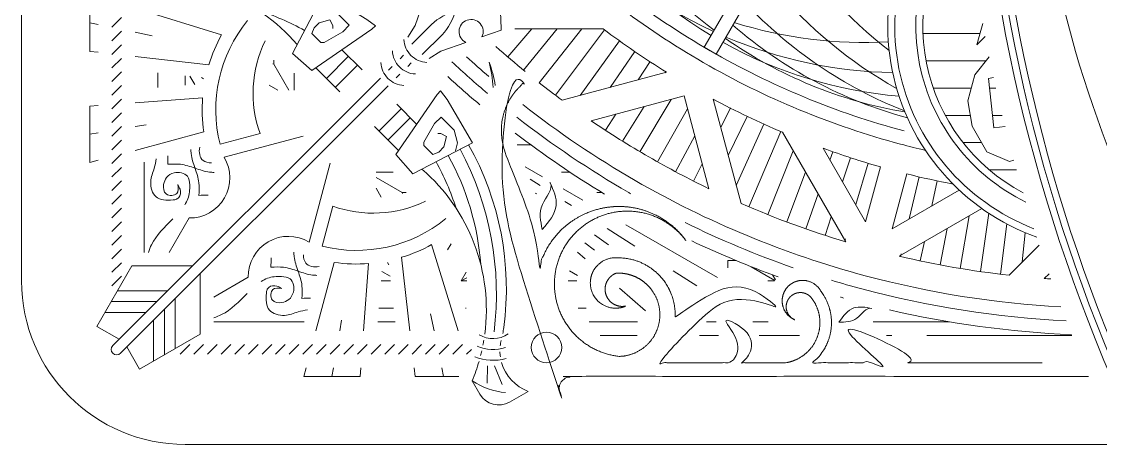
# Model space of a CAD drawing. Header units: inches. Extents: x -51 to 152, y -16 to 48.
# Drawn here: x 5.75 to 6.986, y -2.5 to -2.015 of the extents above; entities that cross this region are included whole.
import ezdxf

# ---------------------------------------------------------------- set-up
doc = ezdxf.new("R2010")
doc.units = ezdxf.units.IN
doc.header["$MEASUREMENT"] = 0
doc.layers.add('NOPLOT', color=40, linetype='Continuous', lineweight=5)

# ---------------------------------------------------------------- blocks, each defined once
blk = doc.blocks.new('Outline')
at = {"layer": 'NOPLOT', "color": 1}
for p, q in [((-1.0625, 2.5), (-5.015595781836001e-16, 2.5)), ((-1.25, -6.145234471438707e-16), (-1.25, 2.3125))]:
    blk.add_line(p, q, dxfattribs=at)
blk.add_arc((-1.0625, 2.3125), 0.1875, 89.99999999999999, 180, dxfattribs=at)
blk = doc.blocks.new('BG')
at = {"layer": 'NOPLOT'}
for p, q in [((-2.669293621739982, -2.055576038452019), (-2.641620889523324, -2.023398041922782)), ((-2.661243935635113, -2.023398041922782), (-2.559886695156312, -2.023398041922784)), ((-2.651436968948637, -2.07059466180313), (-2.612618266795732, -2.023398041922784)), ((-2.63325482868694, -2.085217550429425), (-2.584644934686509, -2.023398041922784)), ((-2.614755969357372, -2.099437652390311), (-2.558439871534684, -2.02448727129705)), ((-2.131808980963427, -2.041459509581225), (-2.127372882320188, -2.025258155023759)), ((-2.127372882320188, -2.025258155023759), (-2.125028192807309, -2.017094210516678)), ((-2.586202522397542, -2.099665092276372), (-2.541292625213, -2.037079159108997)), ((-2.122244804040324, -2.031895332658123), (-2.131808980963427, -2.041459509581225)), ((-2.552114599591775, -2.090531260888911), (-2.523873008926579, -2.049291475167758)), ((-2.937444360700233, -2.063945667373254), (-2.938598337967729, -2.063279418287228)), ((-2.937444360700237, -2.059313258772162), (-2.937444360700233, -2.063945667373254)), ((-2.937444360700233, -2.063945667373254), (-2.920236821236209, -2.093749999998191)), ((-2.519730335826232, -2.081853923565458), (-2.506059772204971, -2.060919791469904)), ((-2.13398668815271, -2.075967859417867), (-2.117619072366987, -2.055208904634763)), ((-3.070256860700237, -2.090424758261508), (-3.070256860700237, -2.07361805995236)), ((-2.914006860700233, -2.074233300350758), (-2.914006860700233, -2.093749999998192)), ((-2.48727782397253, -2.073158299221899), (-2.606972677966933, -2.105230438687859)), ((-2.488896114444415, -2.073591918846958), (-2.488250396449903, -2.072554020182519)), ((-2.141961161872402, -2.10572900050339), (-2.13398668815271, -2.075967859417867)), ((-3.039006860700241, -2.088082894510912), (-3.039006860700237, -2.077139089324239)), ((-3.028145332247881, -2.087268935478635), (-3.033645003442402, -2.077743225544803)), ((-3.020321049222808, -2.079244474637819), (-3.017948399555749, -2.08061432456179)), ((-2.93269674230816, -2.093749999998192), (-2.942936312845717, -2.087838181191944)), ((-2.112608537684756, -2.078923925164295), (-2.118338961833466, -2.080139129194331)), ((-2.118338961833466, -2.080139129194331), (-2.112497666187558, -2.136841140558927)), ((-2.467353947612317, -2.100172093278897), (-2.573826184901154, -2.128701243276775)), ((-2.467353947612317, -2.100172093278895), (-2.438824797614437, -2.206644330567736)), ((-2.537773964425675, -2.152156022135666), (-2.513050375506388, -2.112416414230101)), ((-2.517828229588567, -2.164263323985413), (-2.482242901622861, -2.104161576482167)), ((-2.433997377526246, -2.103919779320203), (-2.401925238060286, -2.223614633314606)), ((-2.433563757901187, -2.105538069792088), (-2.432987770288484, -2.104459912272941)), ((-2.425301753182687, -2.136372291173903), (-2.414007544792383, -2.114066169746066)), ((-2.137312131220654, -2.135110235920286), (-2.141961161872402, -2.10572900050339)), ((-2.557449026184859, -2.139613652301958), (-2.545338136023652, -2.121067893586109)), ((-2.497621440575841, -2.175929719061367), (-2.463364464409047, -2.115061047289441)), ((-2.416624415859232, -2.168756554939448), (-2.395030509110683, -2.123678727119531)), ((-2.407490584471773, -2.202844477745215), (-2.375744525021542, -2.132658399318368)), ((-2.120477357116663, -2.164268920002341), (-2.137312131220654, -2.135110235920286)), ((-2.112497666187558, -2.136841140558927), (-2.099399515216677, -2.135491802671359)), ((-2.47716334218412, -2.18714958120258), (-2.455109626661113, -2.14586852117297)), ((-2.393016892272694, -2.227458768235009), (-2.356266007133947, -2.141212406331921)), ((-2.282022236402675, -2.267627930635451), (-2.354599295014474, -2.141920777655914)), ((-2.643092142190916, -2.15625), (-2.658521634459067, -2.15625)), ((-2.371452493065377, -2.236369199375006), (-2.342220175249373, -2.163362042042044)), ((-2.259200440868895, -2.244656440019908), (-2.307900989092083, -2.160304616140885)), ((-2.306789238675577, -2.160708577591619), (-2.307128179715047, -2.161643161246479)), ((-2.300106236535363, -2.173805523601555), (-2.296769623560465, -2.164280222483854)), ((-2.285655050310552, -2.198835712372566), (-2.276615766628083, -2.171092398775925)), ((-2.094185037974839, -2.175389611999906), (-2.120477357116663, -2.164268920002341)), ((-2.089353097550735, -2.174094897465393), (-2.094185037974839, -2.175389611999906)), ((-2.800740161051202, -2.1875), (-2.820256860700226, -2.1875)), ((-2.607751073354613, -2.1875), (-2.598374008891881, -2.1875)), ((-2.45646380040488, -2.197917499590205), (-2.446458147305101, -2.178156281690232)), ((-2.349697629907446, -2.244803950423663), (-2.32823350919476, -2.187587658277132)), ((-2.270621709916909, -2.224874221741838), (-2.256317181097245, -2.177460374948341)), ((-2.242297786270811, -2.181574874277067), (-2.259200440868895, -2.244656440019908)), ((-2.790452528073487, -2.2109375), (-2.820256860700226, -2.193729960534937)), ((-2.212112604199319, -2.189662969436548), (-2.229015258797403, -2.252744535179391)), ((-2.209233040519333, -2.241323266131378), (-2.197914202469576, -2.193109405907239)), ((-2.183194531150061, -2.226289925737734), (-2.17715112365277, -2.197743869536648)), ((-2.820256860700226, -2.206189881604812), (-2.814345041893233, -2.216429452143664)), ((-2.78582011947988, -2.2109375), (-2.790452528073487, -2.2109375)), ((-2.790452528073487, -2.2109375), (-2.789786278988586, -2.212091477265557)), ((-2.567156132552221, -2.2109375), (-2.561506109497842, -2.2109375)), ((-2.327762794159845, -2.25275895369197), (-2.313732197830966, -2.212704666335603)), ((-2.229015258797403, -2.252744535179389), (-2.151946518539592, -2.208248877245439)), ((-2.220736749412946, -2.284049327382137), (-2.126061665640087, -2.229388642280326)), ((-2.127658509645862, -2.301693600351874), (-2.118055615038656, -2.23487790317822)), ((-2.305658563975939, -2.260230372851013), (-2.298672508256399, -2.238788813824967)), ((-2.150716149320811, -2.29812087745564), (-2.140696477054625, -2.23783805459005)), ((-2.104527976544979, -2.304759140229623), (-2.097525576139688, -2.247066737048359)), ((-2.173689775940229, -2.29404269449938), (-2.165813485113098, -2.252339365953846)), ((-2.079686246169121, -2.290679385468871), (-2.076360048159287, -2.257130962156447)), ((-2.738354881454391, -2.276951729100959), (-2.734277123146576, -2.269888844530836)), ((-2.283395599200183, -2.267214604782052), (-2.282467538328984, -2.264138450613201)), ((-2.196568310390113, -2.289461018201481), (-2.191897632602462, -2.267399055528414)), ((-2.060259126554158, -2.271252265853904), (-2.094891055327025, -2.305884194626775)), ((-2.219340719414994, -2.284378058091806), (-2.218606366621284, -2.281250000000025)), ((-2.805751335339995, -2.29381418851921), (-2.807121185263114, -2.29144153885362)), ((-2.407754030075012, -2.2890625), (-2.41728556085193, -2.2890625)), ((-2.41728556085193, -2.297465314914767), (-2.41728556085193, -2.2890625)), ((-2.39028061963738, -2.296143525724379), (-2.36320902567801, -2.311773317784215)), ((-2.813775796180686, -2.301638471546597), (-2.804250086246707, -2.307138142741199)), ((-2.717031667487177, -2.302518839129079), (-2.722794293402828, -2.3125)), ((-2.716230497671233, -2.308710390767459), (-2.722794293402828, -2.3125)), ((-2.598559325100723, -2.300893759058654), (-2.5894969897533, -2.306125900810975)), ((-2.366045278425606, -2.305407419490703), (-2.36270224084695, -2.311197730428548)), ((-2.049093065946778, -2.304280379070681), (-2.054449947991241, -2.309637261115145)), ((-2.814589755213042, -2.3125), (-2.803645950026034, -2.3125)), ((-2.722794293402828, -2.3125), (-2.716316751367437, -2.3125)), ((-2.60010029983647, -2.3125), (-2.590301536858924, -2.3125)), ((-2.363848844326448, -2.3125), (-2.371165924479008, -2.3125)), ((-2.800124920654156, -2.34375), (-2.816931618963636, -2.343750000000001)), ((-2.717028019427261, -2.343750000000001), (-2.717750343663063, -2.343750000000002)), ((-2.579522991165774, -2.343750000000002), (-2.588484457138712, -2.343750000000002)), ((-2.798364405968215, -2.359375), (-2.818102550838933, -2.359375)), ((-2.520611546211697, -2.359375), (-2.576023935437426, -2.359375)), ((-2.370914543497058, -2.359375), (-2.386206278697479, -2.359375)), ((-2.16335468481121, -2.359375), (-2.250755743588854, -2.359375)), ((-2.521197863155002, -2.375000000000001), (-2.563563413736141, -2.375000000000001)), ((-2.429516338833729, -2.375), (-2.442767978777759, -2.375000000000001)), ((-2.336731411289843, -2.375), (-2.376355375126245, -2.375)), ((-2.229022546292601, -2.375000000000001), (-2.235426362912762, -2.375000000000001)), ((-2.022926743128838, -2.375), (-2.189134681503084, -2.375000000000001))]:
    blk.add_line(p, q, dxfattribs=at)
at = {"layer": 'NOPLOT', "linetype": 'Continuous'}
for p, q in [((-2.193536339921188, -2.02878279770494), (-2.128337965984052, -2.02878279770494)), ((-2.189970541406311, -2.06003279770494), (-2.121422521489983, -2.06003279770494)), ((-2.181637468144018, -2.09128279770494), (-2.138090313498864, -2.09128279770494)), ((-2.117190969711423, -2.09128279770494), (-2.109874557483337, -2.09128279770494)), ((-2.167915492271341, -2.12253279770494), (-2.139302275438688, -2.12253279770494)), ((-2.113971674936131, -2.12253279770494), (-2.102583269682068, -2.12253279770494)), ((-2.147512233041546, -2.15378279770494), (-2.126531522647824, -2.15378279770494)), ((-2.117557509402246, -2.18503279770494), (-2.086352071958485, -2.18503279770494))]:
    blk.add_line(p, q, dxfattribs=at)
at = {"layer": 'NOPLOT'}
for centre, radius, start, end in [((-2.220373760538113, -1.567813531464691), 0.5056548107895078, 193.2783011083645, 245.0460534185892), ((-2.176804455305561, -1.596925610490067), 0.5056548107895079, 189.9517608608033, 239.1147222082434), ((-2.129808002696329, -1.620101696134007), 0.5056548107895079, 197.4517608608093, 233.1738450581774), ((-1.976506860700233, -2.019846967779627), 0.2574380566915629, 132.418304954518, 250.3237388134455), ((-1.976506860700233, -2.019846967779627), 0.2493931174199515, 133.8457594149843, 248.896284352979), ((-1.976506860700233, -2.019846967779627), 0.2252582996051177, 138.8589721252343, 243.8830716427292), ((-1.976506860700233, -2.019846967779627), 0.2172133603335062, 140.8422955907211, 241.8997481772423), ((-1.976506860700233, -1.249999999999999), 0.9218749999999996, 225.0589335748144, 239.9999999999997), ((-1.976506860700233, -1.249999999999999), 0.9374999999999996, 225.4722564153554, 239.9999999999997), ((-1.924218696030998, -1.647168041833759), 0.5056548107895079, 212.1713261698768, 232.4496492922222), ((-1.976506860700319, -1.650595189210439), 0.5056548107895079, 219.9517608608264, 240.7327276532352), ((-2.028795025369632, -1.647168041833759), 0.5056548107895078, 223.278293084508, 248.4229807465988), ((-1.976506860700233, -1.249999999999999), 0.9687499999999996, 232.9724808057821, 238.18033620112), ((-2.080188525044438, -1.636945239145517), 0.5056548107895079, 229.0708953903052, 254.9649740057708), ((-2.259770435501764, -1.533263574801395), 0.5056548107895079, 252.7380780623676, 273.0020849252946), ((-2.176804455305561, -1.596925610490067), 0.5056548107895079, 240.8852624208442, 264.9932088720433), ((-2.129808002696329, -1.620101696134007), 0.5056548107895079, 234.9539311525355, 260.3896043967199), ((-2.220373760538113, -1.567813531464691), 0.5056548107895078, 246.8261394630213, 269.1004914607536), ((-1.976506860700233, -1.249999999999999), 1.0625, 228.3255407688907, 230.7007342296586), ((-1.976506860700233, -1.249999999999999), 0.9218749999999994, 239.9999999999997, 254.9999999999998), ((-1.976506860700233, -1.249999999999999), 1.109375, 226.9815921537206, 229.8012706560573), ((-1.976506860700233, -1.249999999999999), 1.09375, 227.4149089952721, 229.2099329086666), ((-1.976506860700233, -1.249999999999999), 0.9374999999999994, 239.9999999999997, 254.9999999999998), ((-1.976506860700233, -1.249999999999999), 1.125, 227.3870449586646, 229.8791574680234), ((-1.976506860700233, -1.249999999999999), 1.0625, 231.8213343827004, 233.6027970560822), ((-1.976506860700233, -1.249999999999999), 1.09375, 231.8481869717139, 239.9999999999997), ((-1.976506860700233, -1.249999999999999), 0.9687499999999994, 241.8196637988796, 247.0275191942175), ((-1.976506860700233, -1.249999999999999), 1.109375, 232.0450672405708, 239.9999999999997), ((-1.976506860700233, -1.249999999999999), 1.0625, 235.7931058082532, 239.9999999999997), ((-1.976506860700233, -1.249999999999999), 1.125, 232.526111718621, 238.8581640774715), ((-1.976506860700233, -1.249999999999999), 0.9687499999999994, 249.9960904767272, 254.0758344514157), ((-1.976506860700276, -1.250000000000026), 0.9374999999999998, 254.9999999999998, 256.7949711183999), ((-1.976506860700233, -1.249999999999999), 1.062499999999999, 239.9999999999997, 244.2068941917464), ((-1.976506860700233, -1.249999999999999), 1.093749999999999, 239.9999999999997, 254.9999999999998), ((-1.976506860700276, -1.250000000000026), 0.9687499999999998, 255.924165548584, 259.1403074261388), ((-1.976506860700233, -1.249999999999999), 1.109374999999999, 239.9999999999997, 240.1759252772524), ((-1.976506860700233, -1.249999999999999), 1.062499999999999, 246.3972029439175, 253.2890311229142), ((-1.976506860700233, -1.249999999999999), 1.109374999999999, 243.812235215118, 250.7552382596748), ((-1.976506860700233, -1.249999999999999), 1.124999999999999, 244.6272701152805, 250.0877583876852), ((-1.976506860700276, -1.250000000000026), 1.0625, 256.7109688770855, 263.6027970560822), ((-1.976506860700233, -1.249999999999999), 1.109374999999999, 253.137718736132, 254.9999999999998), ((-1.976506860700276, -1.250000000000026), 1.09375, 254.9999999999998, 266.9099551831765), ((-1.976506860700276, -1.250000000000026), 1.0625, 265.7931058082531, 266.1938307056486), ((-1.976506860700276, -1.250000000000026), 1.109375, 254.9999999999998, 267.2640698106871), ((-1.976506860700233, -1.249999999999999), 1.124999999999999, 253.9218698810049, 254.1148695535012), ((-1.976506860700276, -1.250000000000026), 1.125, 256.8733061942476, 267.6157275133991)]:
    blk.add_arc(centre, radius, start, end, dxfattribs=at)
blk = doc.blocks.new('DetailCorner')
at = {"layer": 'NOPLOT'}
blk.add_lwpolyline([(-0.08416140021560903, -0.2674940210794485), (-0.08416140021560992, -0.1638571843788239)], dxfattribs=at)
for points, knots in [([(-0.08894075083592146, -0.1638571843716741), (-0.08990262198888033, -0.1669012691767962), (-0.09554302754442467, -0.1815165961684255), (-0.1073873313907443, -0.1927724887241782), (-0.1167070811278981, -0.2021425941119146)], [0.02228258355700409, 0.02228258355700409, 0.02228258355700409, 0.02228258355700409, 0.03195173131461477, 0.07020769960925931, 0.07020769960925931, 0.07020769960925931, 0.07020769960925931]), ([(-0.1305018894849779, -0.2181896290248604), (-0.1319590580304899, -0.2204882893036664), (-0.135609063028058, -0.2275740798083796), (-0.1368441707808925, -0.2391380253439928), (-0.1346865663276233, -0.2543536060282232), (-0.1194760789586802, -0.2570454876881105), (-0.1091243723939348, -0.2507057227314764), (-0.105430110073411, -0.2412519746364263), (-0.1067371599540188, -0.2280846770978679), (-0.1241772268153163, -0.2290418093521365), (-0.1229759357534332, -0.2376875470100988), (-0.1224249785479419, -0.2416528070628736)], [0.09094985808184328, 0.09094985808184328, 0.09094985808184328, 0.09094985808184328, 0.09919905785853213, 0.1153803790267013, 0.1254894185617819, 0.1412016859234919, 0.1512166705902903, 0.1600027298761425, 0.1712258584256454, 0.1833416436777295, 0.1936060319134152, 0.1936060319134152, 0.1936060319134152, 0.1936060319134152]), ([(-0.09786212296470165, -0.2711651186760697), (-0.09740815467619424, -0.2675086149185648), (-0.09551960112734204, -0.2585660167311339), (-0.08931050842066401, -0.2449416515564198), (-0.09564103135949864, -0.2234396634882851), (-0.1095635082710347, -0.2235309858937033), (-0.1171324760984298, -0.2240548818148973)], [0.06844218785246055, 0.06844218785246055, 0.06844218785246055, 0.06844218785246055, 0.08319343645902655, 0.1050859675769023, 0.1302457650990219, 0.1577767004183851, 0.1577767004183851, 0.1577767004183851, 0.1577767004183851]), ([(-0.1422860992728952, -0.2604117011603813), (-0.1477883348559841, -0.2585202571325897), (-0.1549838333745548, -0.256046738415622), (-0.1624514786685678, -0.2556403796874829), (-0.164218380288971, -0.2556176463421522)], [0, 0, 0, 0, 0.01725374674018223, 0.02256343030646606, 0.02256343030646606, 0.02256343030646606, 0.02256343030646606]), ([(-0.1611894436786621, -0.2665075078354113), (-0.157654192781302, -0.2666911136612296), (-0.1483396439377289, -0.2680369465365424), (-0.1463987453476872, -0.2790040012656338), (-0.1477208171875377, -0.2844993883256639), (-0.1477274029724382, -0.2845264801736844)], [0.1154409581624721, 0.1154409581624721, 0.1154409581624721, 0.1154409581624721, 0.1254894185617819, 0.1412016859234919, 0.1412796154870255, 0.1412796154870255, 0.1412796154870255, 0.1412796154870255]), ([(-0.1422860992727779, -0.2604117011602631), (-0.1403946552449851, -0.2659139367433521), (-0.1379823888200029, -0.2729312515379743), (-0.1375361709202396, -0.2802074015313201), (-0.1375016911867952, -0.2817865089692195)], [0, 0, 0, 0, 0.01725374674018306, 0.02200468708295281, 0.02200468708295281, 0.02200468708295281, 0.02200468708295281])]:
    blk.add_open_spline(points, degree=3, knots=knots, dxfattribs=at)
for points in [[(-0.1574190470235193, -0.229425459410221), (-0.1538925323860747, -0.229548661543912), (-0.1503221149572225, -0.2293383888692175), (-0.1467516975283703, -0.2291281161945236)], [(-0.1113216388177651, -0.2747715850791326), (-0.1113923569758359, -0.2714968045931703), (-0.111197435641496, -0.2681870520045737), (-0.1110025143071551, -0.2648772994159772)]]:
    blk.add_open_spline(points, degree=3, dxfattribs=at)
for points in [[(-0.1422860992726358, -0.2604117011601224), (-0.1467516975283703, -0.2437458615835295), (-0.1467516975283703, -0.2291281161945236)], [(-0.1224249785479419, -0.2416528070628736), (-0.1251032796208538, -0.2361808078832128), (-0.1236398029652497, -0.226749522521998), (-0.1219892041979556, -0.2254314369073613), (-0.1209506516128478, -0.2248008537646031), (-0.1171324745158149, -0.2240548817053547)], [(-0.1422860992727539, -0.2604117011602405), (-0.1256202596961602, -0.2648772994159767), (-0.1110025143071551, -0.2648772994159772)]]:
    blk.add_spline(points, degree=3, dxfattribs=at)
blk = doc.blocks.new('CornerPrint')
at = {"layer": 'NOPLOT'}
for p, q in [((0.6992875689715659, 2.431232082547847), (0.708030328704953, 2.40985634920284)), ((0.7165780286362304, 2.429741149133374), (0.7159769210291413, 2.40985634920284)), ((0.7683349578683014, 2.412155764241032), (0.7662940895467631, 2.421874999999986)), ((0.8926189321405724, 2.412155764241032), (0.8942806220818564, 2.421874999999986)), ((1.098696829597427, 2.357488060925064), (1.098696829597427, 2.404365940362212)), ((0.7400747485661681, 2.396530764241032), (0.7345504768381472, 2.391006492513014)), ((0.7556997485661681, 2.396530764241032), (0.7446512051101264, 2.385482220784994)), ((0.771324748566161, 2.396530764241032), (0.7602762051101264, 2.385482220784994)), ((0.786949748566161, 2.396530764241032), (0.7759012051101264, 2.385482220784994)), ((0.8025747485661681, 2.396530764241032), (0.7915262051101264, 2.385482220784994)), ((0.8181997485661681, 2.396530764241032), (0.8071512051101264, 2.385482220784994)), ((0.8338247485661681, 2.396530764241032), (0.8227762051101264, 2.385482220784994)), ((0.8494497485661681, 2.396530764241032), (0.8384012051101264, 2.385482220784994)), ((0.865074748566161, 2.396530764241032), (0.8540262051101264, 2.385482220784994)), ((0.880699748566161, 2.396530764241032), (0.8696512051101264, 2.385482220784994)), ((0.896324748566161, 2.396530764241032), (0.8852762051101264, 2.385482220784994)), ((0.911949748566161, 2.396530764241032), (0.9009012051101264, 2.385482220784994)), ((0.927574748566161, 2.396530764241032), (0.9165262051101264, 2.385482220784994)), ((0.943199748566161, 2.396530764241032), (0.9321512051101264, 2.385482220784994)), ((0.958824748566161, 2.396530764241032), (0.9477762051101264, 2.385482220784994)), ((0.974449748566161, 2.396530764241032), (0.9634012051101264, 2.385482220784994)), ((0.990074748566161, 2.396530764241032), (0.9790262051101264, 2.385482220784994)), ((1.005699748566163, 2.396530764241032), (0.9946512051101264, 2.385482220784994)), ((1.021324748566163, 2.396530764241032), (1.010276205110128, 2.385482220784994)), ((1.036949748566163, 2.396530764241032), (1.025901205110128, 2.385482220784994)), ((1.052574748566163, 2.396530764241032), (1.041526205110128, 2.385482220784994)), ((1.068199748566163, 2.396530764241032), (1.057151205110128, 2.385482220784994)), ((1.073831472450377, 2.332622703778014), (1.073831472450377, 2.390009919719866)), ((1.086166639894981, 2.344957871222618), (1.086166639894981, 2.397131631964506)), ((0.4048356835752829, 2.375000000000002), (0.3584603643074731, 2.375000000000002)), ((0.4730545109587725, 2.375000000000002), (0.4512110028430927, 2.375000000000002)), ((0.7813213604534184, 2.350310564796564), (0.777216906977019, 2.36985722078499)), ((0.8832583170535804, 2.357405462985085), (0.8853871840962757, 2.36985722078499)), ((0.4119227384293263, 2.359375000000002), (0.395152488900135, 2.359375000000002)), ((0.4649862783638179, 2.359375000000002), (0.454064524305978, 2.359375000000002)), ((1.107488060925076, 2.348696829597415), (1.154365940362223, 2.348696829597415)), ((1.029679215836798, 2.330891214790842), (0.9902002306843327, 2.308098012085729)), ((1.09495787122263, 2.336166639894969), (1.147131631964517, 2.336166639894969)), ((0.4761943553313968, 2.31818143249702), (0.503114159285448, 2.300913439593721)), ((1.082622703778026, 2.323831472450365), (1.140009919719877, 2.323831472450365)), ((1.146530764241047, 2.318199748566155), (1.135482220785005, 2.307151205110113)), ((1.146530764241047, 2.302574748566155), (1.135482220785005, 2.291526205110117)), ((0.5933457829899806, 2.277324671225461), (0.6044796373256416, 2.268614769053229)), ((1.080891214790861, 2.279679215836779), (1.058098012085751, 2.240200230684312)), ((1.146530764241047, 2.286949748566155), (1.135482220785005, 2.275901205110117)), ((0.5472495787399039, 2.272602308085315), (0.5790473914916303, 2.252205264857423)), ((0.5774237441136973, 2.270907180627308), (0.5934728331629477, 2.25951974467236)), ((0.8933844462764169, 2.226705014928346), (0.9056506396845263, 2.272483071942894)), ((0.9206031128554129, 2.267916097372385), (0.8962899975600349, 2.177178315799754)), ((1.146530764241047, 2.271324748566155), (1.135482220785005, 2.260276205110117)), ((1.146530764241047, 2.255699748566155), (1.135482220785005, 2.244651205110113)), ((1.146530764241047, 2.240074748566155), (1.135482220785005, 2.229026205110113)), ((0.6199798267732914, 2.22594872141584), (0.6274151567850792, 2.22117925035667)), ((1.146530764241047, 2.224449748566155), (1.135482220785005, 2.213401205110113)), ((0.6555458431802945, 2.203134524107305), (0.6672894182625226, 2.195601483691206)), ((0.659921613202072, 2.2123718209081), (0.660957802569011, 2.211636605344335)), ((1.146530764241047, 2.208824748566155), (1.135482220785005, 2.197776205110113)), ((1.146530764241047, 2.193199748566155), (1.135482220785005, 2.182151205110113)), ((1.146530764241047, 2.177574748566155), (1.135482220785005, 2.166526205110113)), ((1.017916097372404, 2.170603112855389), (0.9271783157997744, 2.146289997560014)), ((0.817879346503882, 2.1628831489286), (0.8455226416090076, 2.135239853823475)), ((1.146530764241047, 2.161949748566155), (1.135482220785005, 2.150901205110117)), ((0.8046834139451162, 2.125326603471748), (0.8300596529529285, 2.150702842479557)), ((0.81499207304915, 2.115017944367718), (0.8403683120569552, 2.140394183375527)), ((1.146530764241047, 2.146324748566155), (1.135482220785005, 2.135276205110117)), ((1.162155764241052, 2.142618932140565), (1.171875000000006, 2.144280622081849)), ((0.7971768862586499, 2.132833131158215), (0.8201464026011998, 2.109863614815668)), ((1.107405462985105, 2.133258317053571), (1.11985722078501, 2.135387184096267)), ((1.146530764241047, 2.130699748566155), (1.135482220785005, 2.119651205110117)), ((1.146530764241047, 2.115074748566155), (1.135482220785005, 2.104026205110117)), ((0.8650179443677315, 2.064992073049137), (0.8903941833755367, 2.090368312056945)), ((0.9128831489286098, 2.067879346503872), (0.8852398538235215, 2.095522641608961)), ((1.146530764241047, 2.099449748566155), (1.135482220785005, 2.088401205110117)), ((0.8207186203363888, 2.079509851664032), (0.816567546635734, 2.075358777963377)), ((0.8753266034717582, 2.05468341394511), (0.9007028424795704, 2.080059652952919)), ((1.146530764241047, 2.083824748566155), (1.135482220785005, 2.072776205110113)), ((0.8075317733449152, 2.066323004672554), (0.8033806996442605, 2.062171930971896)), ((0.8295098516640378, 2.070718620336383), (0.8253587779633831, 2.066567546635728)), ((0.8828331311582245, 2.047176886258644), (0.8598636148157155, 2.070146402601154)), ((1.146530764241047, 2.068199748566155), (1.135482220785005, 2.057151205110113)), ((0.8163230046725642, 2.057531773344902), (0.8121719309719095, 2.053380699644247)), ((1.146530764241047, 2.052574748566155), (1.135482220785005, 2.041526205110117)), ((1.100310564796589, 2.031321360453408), (1.119857220785016, 2.02721690697701)), ((1.146530764241047, 2.036949748566155), (1.135482220785005, 2.025901205110117)), ((1.146530764241047, 2.021324748566155), (1.135482220785005, 2.010276205110117)), ((1.162155764241057, 2.018334957868294), (1.171875000000012, 2.016294089546756))]:
    blk.add_line(p, q, dxfattribs=at)
for points in [[(0.6998927564533615, 2.406064363297403, 0.2362185076408132), (0.6695400267187734, 2.439156408701926), (0.690735390201989, 2.451393557514535, -0.4142135623730943), (0.7247020993997664, 2.442292205215448), (0.7335423701486503, 2.426980407125708, 0.121703649698172), (0.695470880788764, 2.440563747988101)], [(0.8385456249548637, 2.079754393627205), (1.145402108117861, 2.386610876790201, 0.4142135623730924), (1.145402108117861, 2.395402108117853, 0.4142135623730925), (1.136610876790212, 2.39540210811785), (0.8297543936272147, 2.088545624954854)], [(0.6985718315266309, 2.3728883542977, 0.01764940667756105), (0.6973980355566765, 2.365967635889888, 0.1628699054557541), (0.7377669235660447, 2.156280227647734)], [(0.8049526142514329, 2.36985722078499), (0.8144725607236323, 2.285365358935668, 0.05288125780897603), (0.7801028000483639, 2.270781283839824), (0.749541920859083, 2.36985722078499)], [(0.9126748914114939, 2.36985722078499), (0.8915960728609091, 2.291189998990699, 0.05577210917914319), (0.8522533967504868, 2.29250642995401), (0.8580500371705524, 2.36985722078499)], [(0.9709791579515388, 2.037153225749371, 0.2010707849607938), (0.976705014928366, 2.143384446276393), (1.022483071942912, 2.155650639684509)], [(1.119857220785012, 2.162674891411474), (1.041189998990721, 2.141596072860892, -0.05577210917914319), (1.042506429954028, 2.10225339675047), (1.119857220785012, 2.108050037170536)], [(0.7071035759059248, 2.088093580632439, 0.04273282223364494), (0.7141682069329134, 2.061481191449879, -0.05347359099024523), (0.7096381003244359, 2.090482006748932)], [(0.8382316523239579, 2.061857958341008, 0.187200145941345), (0.8301612653820127, 2.080161265382003, 0.1872001459413448), (0.8118579583410179, 2.088231652323945)], [(0.8250448053324773, 2.048671111349531, 0.187200145941345), (0.8169744183905392, 2.066974418390526, 0.1872001459413448), (0.7986711113495444, 2.075044805332467)], [(0.8073484016819519, 2.032937861560427), (0.798902736548821, 2.019359506201884), (0.788984595930752, 1.990770225617976, 2.447930257696947), (0.7826160127670816, 1.972412630379175), (0.7749507982112034, 1.95031746374335), (0.7615588973294747, 1.950783948588015), (0.7497146038427074, 1.951526587080104), (0.7294495067190878, 1.948291420944888), (0.6780340089571508, 1.928034008957141), (0.6982914209449005, 1.979449506719078), (0.7015265870801128, 1.999714603842698), (0.7007839485880281, 2.011558897329461), (0.7003174637433629, 2.024950798211194), (0.7224126303791847, 2.032616012767072, 2.447930257696944), (0.7407702256179887, 2.038984595930739), (0.769359506201897, 2.048902736548808), (0.7829378615604368, 2.057348401681942)], [(0.7908299052162375, 2.052791928152811), (0.7681536206642319, 2.030115643600805, 0.1194606688061966), (0.7527331705110596, 2.002733170511046, 0.1194606688061964), (0.7801156436008183, 2.018153620664222), (0.802791928152824, 2.040829905216228)], [(0.8118579583410037, 2.035484264358054, 0.187200145941345), (0.8037875713990585, 2.053787571399049, 0.1872001459413448), (0.7854842643580637, 2.06185795834099)], [(1.119857220785012, 2.054952614251413), (1.03536535893569, 2.064472560723612, -0.05288125780897603), (1.02078128383985, 2.030102800048347), (1.119857220785012, 1.999541920859066)]]:
    blk.add_lwpolyline(points, format="xyb", dxfattribs=at)
for points in [[(0.7487262189461914, 2.421874999999986), (0.7990916181402055, 2.421874999999986), (0.8001867130067479, 2.412155764241032)], [(0.8612198747904811, 2.412155764241032), (0.8619482308195172, 2.421874999999986), (0.9266130133442116, 2.421874999999986), (0.9240087519715514, 2.412155764241032)], [(1.045304215836798, 2.304095447164435), (1.045304215836798, 2.373539700434776), (1.114681333416525, 2.413594597945032), (1.129367016819526, 2.388158248147164)], [(1.054095447164447, 2.29530421583679), (1.123539700434788, 2.29530421583679), (1.16359459794504, 2.364681333416517), (1.138158248147175, 2.379367016819515)], [(0.5350123638154072, 2.346585350040307), (0.5648755933504459, 2.320885962990644)], [(0.5576309150984384, 2.248042853072018), (0.4525708840161498, 2.308699290298446)], [(0.6040837349047434, 2.2871446288821), (0.6130836417199061, 2.279399582808555)], [(0.6293122699712965, 2.206657603540297), (0.606827330164001, 2.219639289590752)], [(0.672948521974301, 2.181464201699935), (0.6529775709860521, 2.192994435628975)], [(1.162155764241054, 2.111219874790461), (1.171875000000012, 2.111948230819497), (1.171875000000004, 2.176613013344191), (1.162155764241054, 2.174008751971531)], [(0.7527389585237119, 2.163336079039956), (0.7502978492735268, 2.154225735291439), (0.7542646563685667, 2.139421409668932), (0.7692234220672463, 2.124462643970253), (0.7766744029913761, 2.131913624894379), (0.7890217823793053, 2.153299913334598), (0.7890217823793053, 2.156928398990713), (0.77860833882976, 2.167341842540258), (0.7719934011891896, 2.16458520384924), (0.7662036436842579, 2.158795446344305), (0.7630090243113878, 2.146872964533911), (0.7693518808478332, 2.143210914605161), (0.7730225293951358, 2.143210914605161)], [(1.171875000000008, 1.998726218946175), (1.171875000000008, 2.049091618140185), (1.162155764241054, 2.050186713006731)], [(0.9133360790399658, 2.002738958523702), (0.9042257352914485, 2.000297849273517), (0.8894214096689419, 2.004264656368557), (0.8744626439702623, 2.019223422067236), (0.8819136248943886, 2.026674402991366), (0.9032999133346076, 2.039021782379296), (0.9069283989907229, 2.039021782379296), (0.9173418425402682, 2.02860833882975), (0.9145852038492501, 2.02199340118918), (0.9087954463443149, 2.016203643684248), (0.8968729645339204, 2.013009024311378), (0.893210914605171, 2.019351880847823), (0.893210914605171, 2.023022529395126)]]:
    blk.add_lwpolyline(points, dxfattribs=at)
for points in [[(0.7736163133334513, 2.098634508062393), (0.8210472781525224, 2.167481462424167), (0.8014990508881779, 2.189666233658507), (0.7334073922167077, 2.153996491862525), (0.7530651424716082, 2.119948269658533), (0.7624222023236653, 2.104161955051897), (0.7698289557921667, 2.094535359387407)], [(0.848634508062406, 2.023616313333441), (0.9174814624241803, 2.071047278152516), (0.9396662336585164, 2.051499050888168), (0.9039964918625385, 1.983407392216695), (0.8699482696585461, 2.003065142471595), (0.85416195505191, 2.012422202323652), (0.8445353593874172, 2.01982895579216)]]:
    blk.add_lwpolyline(points, close=True, dxfattribs=at)
blk.add_circle((0.6484501902388322, 2.388775947116724), 0.01754329173009239, dxfattribs=at)
for centre, radius, start, end in [((0.9305254867823178, 2.345505648120241), 0.213167738163429, 157.5293814151152, 163.8797763097757), ((0.7097370374604308, 2.347370585582592), 0.05611623983108986, 68.04319056621003, 105.5998368380491), ((0.6516479239545943, 2.39227928230131), 0.05017561480343816, 1.711493560338593, 8.172816155376296), ((0.7097370374604308, 2.347370585582592), 0.0436835613817458, 65.56708066655784, 109.0798874175307), ((0.6516479239545943, 2.39227928230131), 0.05017561480343816, 346.7280232913811, 353.7431392827415), ((0.9305254867823178, 2.345505648120241), 0.213167738163429, 165.7062079506342, 167.2227879074937), ((0.7097370374604308, 2.347370585582592), 0.03125088293240171, 59.52241001713126, 123.8795659921073), ((0.9305254867823178, 2.345505648120241), 0.213167738163429, 169.0544925090572, 170.5809930280581), ((1.058640623523684, 2.327366303534237), 0.3527730449635286, 172.9043262894156, 208.0788919658403), ((0.9305254867823178, 2.345505648120241), 0.213167738163429, 172.436748340584, 229.1611204295452), ((0.9443049423757044, 2.307227153837601), 0.04590354978670484, 238.9129490858832, 1.087050914118232), ((1.02810974805593, 2.316598635195351), 0.3052185252398352, 184.3055430545347, 209.0151855723622), ((0.8660421521535495, 2.11604215215175), 0.1613771782799246, 75.7921354593736, 129.2773156436604), ((1.057227153837624, 2.194304942375684), 0.04590354978670484, 88.91294908588216, 211.087050914117), ((1.02810974805593, 2.316598635195351), 0.2895935252398352, 197.6506276384608, 209.0889808235499), ((0.8471002159036436, 2.097100215901833), 0.1376213425014549, 70.34742973818624, 115.8230781206172), ((0.8660421521517625, 2.116042152153527), 0.1613771782799318, 320.7226843563399, 14.20786454062688), ((1.095505648120256, 2.180525486782308), 0.213167738163429, 220.8388795704549, 277.5632516594159), ((1.066598635195366, 2.278109748055922), 0.2895935252398352, 240.9110191764501, 252.3493723615396)]:
    blk.add_arc(centre, radius, start, end, dxfattribs=at)
for points, weights, knots in [([(0.07466235469195404, 2.421874999999317), (0.3048335617357676, 2.42187499999998), (0.4590099365027216, 2.421874999999967), (0.619939656844795, 2.421874999999908), (0.6239710213703971, 2.422090572158865), (0.6276130206793935, 2.423832471290262), (0.6303111933599537, 2.426835509041691), (0.6330093660405138, 2.429838546793124), (0.6343529397610217, 2.433645537889542), (0.6341373676020678, 2.437676902446974), (0.6641211182454709, 2.420375617180461), (0.6727618347341773, 2.414462434271787), (0.6855197429835398, 2.391564584021665), (0.666120102932882, 2.328059248765118), (0.6766848844452396, 2.23649463112735), (0.7167122262199923, 2.166089351154742), (0.716878004048378, 2.117748353433324), (0.6944122752358579, 2.094129895894227), (0.6740881923261979, 2.084311692852388), (0.6764006834050234, 2.086757320804551), (0.6787131744838417, 2.089202948756711), (0.6810256655626672, 2.09164857670887), (0.6986274643305377, 2.11026376250139), (0.7045646259194198, 2.135185611835301), (0.697246566534079, 2.159737484855238), (0.6879914618161491, 2.190788087734461), (0.6700937057080507, 2.223541462240149), (0.6596277821854697, 2.272456785605122), (0.6578290052398144, 2.285071412250218), (0.6569986612065959, 2.297817156582934), (0.6474460557000246, 2.261308023472657), (0.6198273733766007, 2.235590763525863), (0.5827306878146628, 2.228662199982733), (0.5456340022527284, 2.221733636439595), (0.5105945873436388, 2.235748217249643), (0.4885080053686961, 2.266348086025776), (0.5121085321871002, 2.234342661330711), (0.5503805886036011, 2.223545357330713), (0.5872286444484045, 2.238497041398922), (0.6240767002932124, 2.253448725467127), (0.644004096905082, 2.287861382154606), (0.6386302547332035, 2.327262573714357), (0.6332564125613223, 2.366663765274119), (0.6048413313784655, 2.394483097354325), (0.5653351345717779, 2.399020992228397)], [1, 1, 1, 1, 0.9492530216741811, 0.9492530216741811, 1, 0.9492530216741811, 0.9492530216741811, 1, 1, 1, 1, 1, 1, 1, 1, 1, 1, 1, 1, 1, 0.9106989778850244, 0.9106989778850244, 1, 1, 1, 1, 1, 1, 0.8963494652183451, 0.8963494652183451, 1, 0.8963494652183451, 0.8963494652183451, 1, 0.8598147780488565, 0.8598147780488565, 1, 0.8598147780488565, 0.8598147780488565, 1, 0.8598147780488565, 0.8598147780488565, 1], [28.58494804741623, 28.58494804741623, 28.58494804741623, 28.58494804741623, 29.25997898003033, 29.25997898003033, 29.25997898003033, 30.04537714342786, 30.04537714342786, 30.04537714342786, 30.83077530682539, 30.83077530682539, 30.83077530682539, 30.83981298630981, 30.86236702278407, 30.90284980960194, 31.02949805024263, 31.12845246216244, 31.14316911534844, 31.20102060709699, 31.20102060709699, 31.20102060709699, 32.20102060709699, 32.20102060709699, 32.20102060709699, 33.24812590243573, 33.24812590243573, 33.24812590243573, 33.35307473376375, 33.35307473376375, 33.38863476852443, 33.38863476852443, 33.38863476852443, 34.51887531609604, 34.51887531609604, 34.51887531609604, 35.64911586366766, 35.64911586366766, 35.64911586366766, 36.96999656964709, 36.96999656964709, 36.96999656964709, 38.29087727562653, 38.29087727562653, 38.29087727562653, 39.61175798160595, 39.61175798160595, 39.61175798160595, 39.61175798160595]), ([(0.5653554238832497, 2.399018659177688), (0.5477164611324268, 2.398660913993304), (0.5326570708178613, 2.389469844855522), (0.5242743175134477, 2.373945978211562), (0.5158915642090358, 2.358422111567606), (0.5164660635889673, 2.340788877632662), (0.5258415170908206, 2.32584358204587), (0.5352169705926739, 2.310898286459079), (0.5508426880753232, 2.302706953130838), (0.5684675297381174, 2.303498119929617), (0.5786263333243626, 2.307280360791783), (0.5834954950269262, 2.316945679132999), (0.5805442691838776, 2.327339745934115), (0.5775385732938885, 2.337925653460601), (0.5680908798341102, 2.343568058464882), (0.5573455336228106, 2.341194626194575), (0.568839186309364, 2.346366542413335), (0.581220724677766, 2.344010639808211), (0.5900117969230534, 2.334979038719197), (0.5988028691683356, 2.325947437630179), (0.6008237804023677, 2.313506831244744), (0.5953435752944527, 2.30215693602813), (0.5898633701865393, 2.290807040811519), (0.5788642165179613, 2.284653067458631), (0.5663244631997442, 2.285920882970213), (0.5480421545774368, 2.285920882970213), (0.531261188577278, 2.293176362876004), (0.5187376700236355, 2.306495683113845), (0.5062141514699965, 2.319815003351685), (0.5000049422802935, 2.337010599584445), (0.5011298425903901, 2.35525826814726), (0.4994520217817948, 2.353730471498384), (0.4845834947209253, 2.340578759863995), (0.4553804860257129, 2.321565390331759), (0.4037519889436991, 2.316909016607859), (0.3862521727941823, 2.340781250646643), (0.3780590528402241, 2.351957829610548), (0.3875132125071401, 2.344936862296702), (0.4050393273381827, 2.331921397813058), (0.4387727990992287, 2.331755903268295), (0.4764604943942343, 2.357780617048942), (0.499586692696016, 2.383759111534879), (0.5161562471090404, 2.402372290940146), (0.5173068997346943, 2.403664860626733), (0.5184575523603554, 2.404957430313324), (0.5196082049860165, 2.406249999999911), (0.4925750232939192, 2.406249999999911), (0.4655418416018149, 2.406249999999911), (0.4385086599097177, 2.406249999999911), (0.4342864315371484, 2.402710236981083), (0.421467403777295, 2.389014479303881), (0.4355094084998923, 2.370106030888756), (0.4457690898587385, 2.356290720357123), (0.4306219182420348, 2.36274995807576), (0.4085332972818732, 2.372169251477128), (0.4157212474170136, 2.398869516850223), (0.4225815734011134, 2.404720497845844), (0.425107471859735, 2.406249999999911), (0.4080299241673542, 2.406249999999911), (0.3909523764749734, 2.406249999999911), (0.3738748287825926, 2.406249999999911), (0.3574081544144994, 2.403435080711905), (0.3444499386090518, 2.392891846934631), (0.3383450141821056, 2.377341765485195), (0.3322400897551558, 2.361791684035759), (0.3345642871966588, 2.345248611721473), (0.3447176742327853, 2.331982720607893), (0.3491063670845014, 2.326427926523529), (0.3558874728013128, 2.324394956399842), (0.3626082931705268, 2.326619127218613), (0.3693291135397407, 2.328843298037381), (0.3735587553124224, 2.334520136307159), (0.3737673743526058, 2.34159635283596), (0.373975993392782, 2.348672569364755), (0.3700881330465888, 2.35458872556578), (0.363510016505411, 2.357204971929772), (0.3735063079650791, 2.353240776168716), (0.3791772707531206, 2.34410398942309), (0.3782933644786466, 2.333386741610507), (0.3774094582041663, 2.322669493797921), (0.3703181908326316, 2.314585273486482), (0.3598074958452697, 2.312312393845772), (0.3492968008579096, 2.310039514205062), (0.3394989605296823, 2.314471558415227), (0.3342659981539624, 2.323866067223722), (0.3136003503371647, 2.350779905031369), (0.3173331165592099, 2.384506602491332), (0.3433839961990257, 2.406249999999911), (0.3173001706618548, 2.406249999999911), (0.291216345124691, 2.406249999999911), (0.2651325195875271, 2.406249999999911), (0.2729887448002541, 2.405071751366162), (0.2904610267079404, 2.395823983622556), (0.3073227714258406, 2.373908755427436), (0.318795441790388, 2.382646763254787), (0.3221879340839875, 2.385230610194846), (0.3167211496210411, 2.377287784363126), (0.3033327918238227, 2.357835509469734), (0.2793801296481488, 2.386774407614986), (0.2499753258074584, 2.394772299235019), (0.2338709730620785, 2.384638712955198), (0.2243862735327262, 2.378670511529254), (0.2344258861640789, 2.391410815093728), (0.2444654987954387, 2.404151118658202), (0.2570833626270597, 2.406249999999908), (0.1874667564109753, 2.406249999999914), (0.1178501501948919, 2.406249999999912), (0.08054345732116275, 2.406249999999907)], [1, 0.9093131818240062, 0.9093131818240062, 0.9999999999999999, 0.9093131818240061, 0.9093131818240061, 1, 0.9093131818240062, 0.9093131818240062, 0.9920172345161065, 0.8185375261379285, 0.821198447965893, 1, 0.818497328115665, 0.818497328115665, 1, 0.8794346961926607, 0.8794346961926607, 1, 0.8794346961926607, 0.8794346961926607, 1, 0.8794346961926607, 0.8794346961926607, 1, 0.9452533538231613, 0.9452533538231613, 1, 0.9452533538231612, 0.9452533538231612, 1, 1, 1, 1, 1, 1, 1, 1, 1, 1, 1, 1, 1, 1, 1, 1, 1, 1, 1, 1, 1, 1, 1, 1, 1, 1, 1, 1, 1, 1, 1, 0.9139585041111268, 0.9139585041111268, 1, 0.9139585041111268, 0.9139585041111268, 0.9999999999999999, 0.8794346961926683, 0.8794346961926683, 0.9999999999999999, 0.8794346961926683, 0.8794346961926683, 1, 0.8794346961926685, 0.8794346961926685, 1, 0.8689499194259757, 0.8689499194259757, 1, 0.8689499194259757, 0.8689499194259757, 1, 0.8689499194259758, 0.8689499194259758, 1, 0.8142306538609507, 0.8142306538609507, 1, 1, 1, 1, 1, 1, 1, 1, 1, 1, 1, 1, 1, 1, 1, 1, 1, 1, 1, 1, 1], [0, 0, 0, 0, 1.055391028875007, 1.055391028875007, 1.055391028875007, 2.110782057750022, 2.110782057750022, 2.110782057750022, 3.166173086625044, 3.166173086625044, 3.166173086625044, 4.655211658785728, 4.655211658785728, 4.655211658785728, 6.166744843544919, 6.166744843544919, 6.166744843544919, 7.388475319940952, 7.388475319940952, 7.388475319940952, 8.610205796336984, 8.610205796336984, 8.610205796336984, 9.831936272733017, 9.831936272733017, 9.831936272733017, 10.64811860385565, 10.64811860385565, 10.64811860385565, 11.46430093497828, 11.46430093497828, 11.46430093497828, 11.47236398271673, 11.53487089444485, 11.58735981908885, 11.63356827446621, 11.63356827446621, 11.63356827446621, 11.67444285193508, 11.70934153868312, 11.74430717416008, 11.83267021620562, 11.83267021620562, 11.83267021620562, 11.83880648057379, 11.83880648057379, 11.83880648057379, 12.83880648057379, 12.83880648057379, 12.83880648057379, 12.85709478199398, 12.90670242447206, 12.90670242447206, 12.90670242447206, 12.9553873146268, 12.97769799462391, 12.98843505156799, 12.98843505156799, 12.98843505156799, 13.98843505156799, 13.98843505156799, 13.98843505156799, 15.0158127717043, 15.0158127717043, 15.0158127717043, 16.04319049184061, 16.04319049184061, 16.04319049184061, 17.26492096823661, 17.26492096823661, 17.26492096823661, 18.4866514446326, 18.4866514446326, 18.4866514446326, 19.70838192102859, 19.70838192102859, 19.70838192102859, 20.98392403422843, 20.98392403422843, 20.98392403422843, 22.25946614742826, 22.25946614742826, 22.25946614742826, 23.5350082606281, 23.5350082606281, 23.5350082606281, 25.06511331104465, 25.06511331104465, 25.06511331104465, 26.06511331104465, 26.06511331104465, 26.06511331104465, 26.09469968226282, 26.12741727667035, 26.14115387825488, 26.14115387825488, 26.14115387825488, 26.16966530808219, 26.21097942678821, 26.23710970960131, 26.27454941724334, 26.27454941724334, 26.27454941724334, 26.32505701868904, 26.32505701868904, 26.32505701868904, 27.19413935051099, 27.19413935051099, 27.19413935051099, 27.19413935051099])]:
    blk.add_rational_spline(points, weights, degree=3, knots=knots, dxfattribs=at)
for points, knots in [([(0.275765038109145, 2.344015159877351), (0.2829719993793942, 2.342710246411471), (0.2986751198551785, 2.339866993534581), (0.3083284981037648, 2.352881113492796), (0.3135514497201468, 2.359922391387556), (0.3062058746288541, 2.359770662428186), (0.2919417540416189, 2.359476025160692), (0.2821143137254962, 2.342066079298682), (0.2755558047214377, 2.344076753324003), (0.275450964137927, 2.344108894811942)], [0, 0, 0, 0, 0.02403412227605404, 0.05236752404770088, 0.05236752404770088, 0.05236752404770088, 0.0776611955786885, 0.1014844381528353, 0.1018714494601742, 0.1018714494601742, 0.1018714494601742, 0.1018714494601742]), ([(0.64427060590626, 2.199766003657469), (0.6403898129354131, 2.208658041976566), (0.6319340217527509, 2.228032747037975), (0.6457648414735884, 2.244446778863161), (0.6532479940401457, 2.253327576014691), (0.6552933889178574, 2.243812466301438), (0.6592652711492191, 2.225335400766923), (0.6398211106648501, 2.207355919583961), (0.6444138357235643, 2.19951508203658), (0.6444872524063454, 2.199389742880502)], [0, 0, 0, 0, 0.03183705327708995, 0.06936919243175611, 0.06936919243175611, 0.06936919243175611, 0.1028747208989892, 0.1344324301572897, 0.1349450887627947, 0.1349450887627947, 0.1349450887627947, 0.1349450887627947])]:
    blk.add_open_spline(points, degree=3, knots=knots, dxfattribs=at)
blk = doc.blocks.new('MasterSword_Half')
at = {"layer": 'NOPLOT'}
for points in [[(-3.552713678800501e-15, -4.926187272532652, 0.1022104087755207), (0.1571901344051403, -4.16526685347905), (0.1571901344051385, -2.868175380398683)], [(-1.77635683940025e-15, -4.885845949093123, 0.09730013904568441), (0.1415651344051394, -4.16526685347905), (0.1415651344051385, -2.868175380398683)], [(-3.552713678800501e-15, -4.90625000000001, 0.09979311484008355), (0.1493776344051394, -4.16526685347905), (0.1493776344051385, -2.868175380398683)]]:
    blk.add_lwpolyline(points, format="xyb", dxfattribs=at)
blk.add_arc((-1.279270642887759, -4.165266853479046), 1.376009182514291, 338.3875227855063, 359.9999999999998, dxfattribs=at)

msp = doc.modelspace()

# ---------------------------------------------------------------- linework, layer by layer
at = {"layer": 'NOPLOT'}
for p, q in [((6.532296617800154, -2.044460885204384), (6.58206179965093, -1.958265061790939)), ((6.545828264734285, -2.052273385204384), (6.595593445940764, -1.966077562906894)), ((6.532296617800154, -2.044460885204384), (6.545828264734285, -2.052273385204384)), ((6.972673139517592, -2.421874999999176), (6.925337645308045, -2.421874999999319))]:
    msp.add_line(p, q, dxfattribs=at)

# ---------------------------------------------------------------- block references
at = {"color": 1, "xscale": -1, "rotation": 180}
msp.add_blockref('Outline', (6.999999999999999, -1.77635683940025e-15), dxfattribs=at)
at = {"layer": 'NOPLOT', "xscale": -1}
msp.add_blockref('MasterSword_Half', (7.000000000000007, 2.499999999999998), dxfattribs=at)
at = {"layer": 'NOPLOT'}
msp.add_blockref('BG', (8.976506860700233, -1.77635683940025e-15), dxfattribs=at)
at = {"layer": 'NOPLOT', "rotation": 180}
for name, p in [('CornerPrint', (6.999999999999999, -1.77635683940025e-15)), ('DetailCorner', (5.806463599784378, -2.443536400215613))]:
    msp.add_blockref(name, p, dxfattribs=at)
at = {"layer": 'NOPLOT', "xscale": -1, "rotation": 89.99999999999993}
msp.add_blockref('DetailCorner', (5.806463599784378, -2.443536400215613), dxfattribs=at)

doc.saveas('drawing.dxf')
